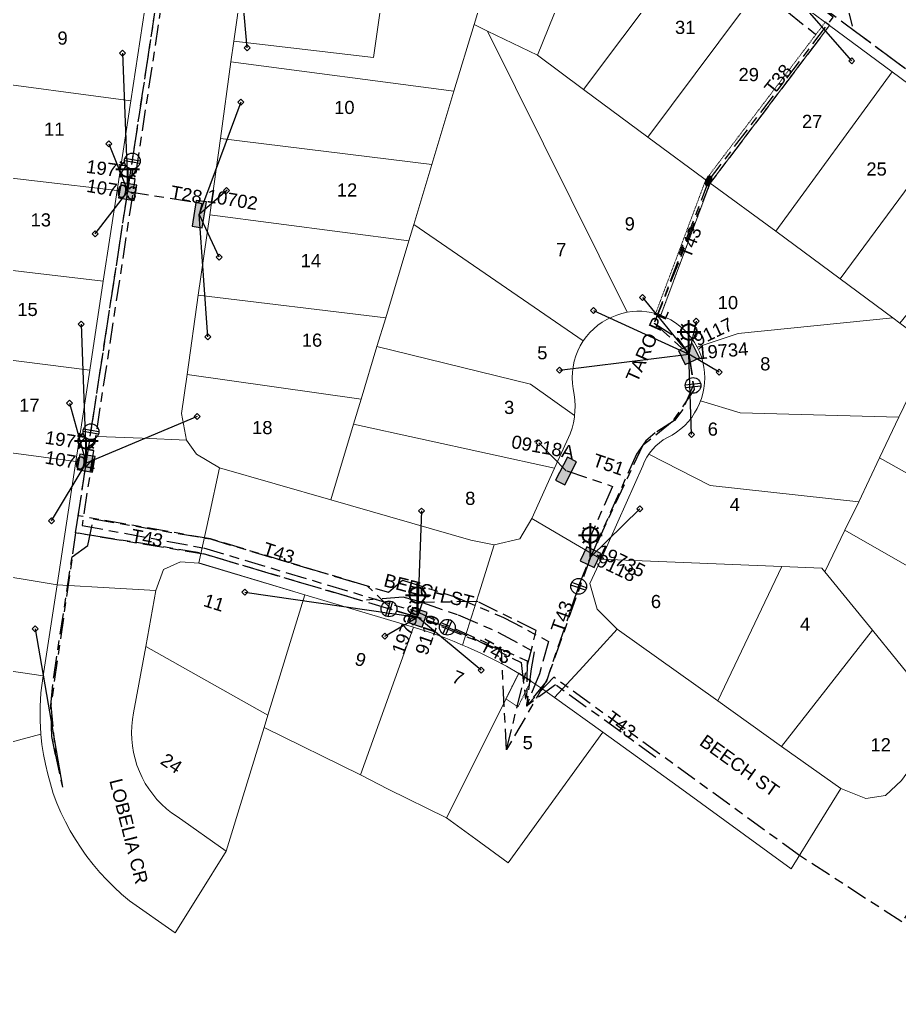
# Model space of a CAD drawing. Header units: metres. Extents: x 301341 to 310479, y 6262403 to 6265281.
# Drawn here: x 303382.2 to 303549.8, y 6264102 to 6264287.8 of the extents above; entities that cross this region are included whole.
import ezdxf
from ezdxf.enums import TextEntityAlignment as Align

# ---------------------------------------------------------------- set-up
doc = ezdxf.new("R2010")
doc.units = ezdxf.units.M
for name, pattern in [('Cable Exist UG', [8.2, 4, -1.2, 1.8, -1.2]), ('HIDDEN', [0.375, 0.25, -0.125]), ('HIDDEN2', [0.1875, 0.125, -0.0625])]:
    doc.linetypes.add(name, pattern=pattern)
doc.layers.get('0').update_dxf_attribs({"color": 6})
for name, color, linetype, lineweight in [('Cadastre Land Parcels_SP_EXT', 9, 'Continuous', 5), ('Cadastre Other Property_SP_EXT', 9, 'HIDDEN', 5), ('Cadastre Roads_SP_EXT', 9, 'Continuous', 5)]:
    doc.layers.add(name, color=color, linetype=linetype, lineweight=lineweight)
for name, color, linetype in [('Equip_LV_EXT', 7, 'Continuous'), ('Equip_SP_SL_EXT', 7, 'Continuous'), ('Mains_HV_EXT', 7, 'Continuous'), ('Mains_LV_EXT', 7, 'Continuous'), ('Mains_SL_EXT', 7, 'Continuous'), ('Services_SP_EXT', 7, 'Continuous'), ('SupportsUG_SP_LV_EXT', 7, 'Continuous'), ('SupportsUG_SP_LV_SL_EXT', 7, 'Continuous')]:
    doc.layers.add(name, color=color, linetype=linetype)
doc.styles.add('COLUMN_LABEL', font='arial.ttf')
doc.styles.add('iecARIAL', font='arial.ttf', dxfattribs={"height": 2})
doc.styles.add('POLE_LABEL', font='arial.ttf')
doc.styles.get("Standard").update_dxf_attribs({"font": 'arial.ttf'})

# ---------------------------------------------------------------- blocks, each defined once
blk = doc.blocks.new('COLUMN_EXT')
blk.add_hatch(color=256).paths.add_polyline_path([(-1.49, 1.48), (-1.49, -1.49), (1.48, -1.49), (1.48, 1.48)])
blk.add_lwpolyline([(-1.49, -1.49), (1.48, -1.49), (1.48, 1.48), (-1.49, 1.48)], close=True)
for tag, height, style, flags, p in [('ASSET_NUM', 2.5, 'COLUMN_LABEL', 8, (2, 2)), ('STRUCTURE_PLANT_NUMBER', 0.2, 'POLE_LABEL', 9, (1.81, 0.03)), ('STREET_CODE', 0.2, 'COLUMN_LABEL', 9, (1.81, -0.2))]:
    blk.add_attdef(tag, text='', height=height, dxfattribs=dict(style=style, flags=flags)).set_placement(p, align=Align.MIDDLE_LEFT)
at = {"flags": 9}
for tag, p in [('COLUMN_TYPE', (1.81, -0.4)), ('OWNED_BY', (1.81, -0.6)), ('STATE', (1.81, -0.8)), ('USAGE', (1.81, -1)), ('STREETNAME', (1.81, -1.6)), ('SUBURB', (1.81, -1.8)), ('LEGEND', (1.81, -1.2)), ('LOCATION', (1.81, -1.4)), ('NOTES', (1.81, -2))]:
    blk.add_attdef(tag, text='', height=0.2, dxfattribs=at).set_placement(p, align=Align.MIDDLE_LEFT)
at = {"flags": 1}
blk.add_attdef('Z', (1.81, -2.35), '', height=0.2, dxfattribs=at)
blk = doc.blocks.new('PILLAR_EXT')
blk.add_hatch(color=256).paths.add_polyline_path([(-2.475, 0.99), (-2.475, -0.99), (2.475, -0.99), (2.475, 0.99)])
blk.add_lwpolyline([(-2.475, -0.99), (2.475, -0.99), (2.475, 0.99), (-2.475, 0.99)], close=True)
at = {"style": 'iecARIAL', "flags": 8}
blk.add_attdef('ASSET_NUM', (1.5, 3.5), '', height=2.5, dxfattribs=at)
for tag, p, flags in [('OWNED_BY', (0, -0.2), 9), ('STATE', (0, -0.4), 9), ('SUPPORT_TYPE', (0, -0.6), 9), ('STREETNAME', (0, -1.8), 9), ('SUBURB', (0, -2), 1), ('USAGE', (0, -0.8), 9), ('LEGEND', (0, -1), 9), ('LOCATION', (0, -1.2), 9), ('NOTES', (0, -1.4), 9), ('PARENT', (0, -1.6), 9)]:
    blk.add_attdef(tag, p, '', height=0.2, dxfattribs=dict(flags=flags))
blk = doc.blocks.new('SL_LANTERN_EXT')
at = {"lineweight": 40}
for p, q in [((-1.46, 5.68), (-1.06, 5.28)), ((0, 1.97), (0, 6.47)), ((1.46, 5.68), (1.06, 5.28)), ((-2.25, 4.22), (2.25, 4.22)), ((-1.46, 2.76), (-1.06, 3.16)), ((0, 0), (0, 2.72)), ((1.46, 2.76), (1.06, 3.16))]:
    blk.add_line(p, q, dxfattribs=at)
blk.add_circle((0, 4.22), 1.5, dxfattribs=at)
at = {"style": 'iecARIAL', "flags": 8}
blk.add_attdef('ASSET_NUM', (1.5, 1.5), '', height=2.5, dxfattribs=at)
for tag, p, height, flags in [('OPERATING_VOLTAGE', (0.98, -1.65), 0.2, 9), ('ORIENTATION', (0.98, -1.85), 0.2, 9), ('OWNED_BY', (0.98, -2.05), 0.2, 9), ('CONSTRUCTED_VOLTAGE', (0.98, -0.65), 0.2, 9), ('CONTROL_TYPE', (0.98, -0.85), 0.2, 9), ('LANTERN_PURPOSE', (0.98, -1.05), 0.2, 9), ('LANTERN_TYPE', (0.98, -1.25), 0.2, 9), ('NO_PHASES', (0.98, -1.45), 0.2, 9), ('LNUMBER', (2.18, -3.25), 2.5, 8), ('STATE', (0.98, -2.25), 0.2, 9), ('USAGE', (0.98, -2.45), 0.2, 9), ('CEXIST', (0.98, -2.65), 0.2, 9), ('CNEW', (0.98, -2.85), 0.2, 9), ('CNUMBER', (0.98, -3.05), 0.2, 9), ('CREMOVE', (0.98, -3.25), 0.2, 9), ('CREPLACE', (0.98, -3.45), 0.2, 9), ('LKINGHEIGHT', (0.98, -3.65), 0.2, 9), ('LBRACKET', (0.98, -3.85), 0.2, 9), ('LBRACKETVOCAB', (0.98, -4.05), 0.2, 9), ('LCATEGORY', (0.98, -4.25), 0.2, 9), ('LCHARGE1', (0.98, -4.45), 0.2, 9), ('LCHARGE1PERCENT', (0.98, -4.65), 0.2, 9), ('LCHARGE2', (0.98, -4.85), 0.2, 9), ('LCHARGE2PERCENT', (0.98, -5.05), 0.2, 9), ('LCHARGE3', (0.98, -5.25), 0.2, 9), ('LCHARGE3PERCENT', (0.98, -5.45), 0.2, 9), ('LEXIST', (0.98, -5.65), 0.2, 9), ('LLAMP', (0.98, -5.85), 0.2, 9), ('LLAMPVOCAB', (0.98, -6.05), 0.2, 9), ('LMAST', (0.98, -6.25), 0.2, 9), ('LMASTVOCAB', (0.98, -6.45), 0.2, 9), ('LNEW', (0.98, -6.65), 0.2, 9), ('LANTNUMBER', (0.98, -6.85), 0.2, 9), ('LOUTREACH', (0.98, -7.25), 0.2, 9), ('LOUTREACHVOCAB', (0.98, -7.45), 0.2, 9), ('STREETNAME', (0.98, -9.25), 0.2, 9), ('SUBURB', (0.98, -9.45), 0.2, 1), ('LRATECODE', (0.98, -7.65), 0.2, 9), ('LREMOVE', (0.98, -7.85), 0.2, 9), ('LREPLACE', (0.98, -8.05), 0.2, 9), ('LTYPE', (0.98, -8.25), 0.2, 9), ('LTYPEVOCAB', (0.98, -8.45), 0.2, 9), ('LEGEND', (0.98, -8.65), 0.2, 9), ('LOCATION', (0.98, -8.85), 0.2, 9), ('NOTES', (0.98, -9.05), 0.2, 9)]:
    blk.add_attdef(tag, p, '', height=height, dxfattribs=dict(flags=flags))
blk = doc.blocks.new('CCP_EXT')
at = {"flags": 9}
for tag, p in [('STATE', (0, -1.8)), ('LIFE_SUPPORT', (0, -1.6)), ('NOTES', (0, -2))]:
    blk.add_attdef(tag, text='', height=0.2, dxfattribs=at).set_placement(p, align=Align.MIDDLE_LEFT)
blk.add_wipeout([(0, 0.57), (0.57, 0), (0, -0.57), (-0.57, 0)])
blk.add_lwpolyline([(-0.57, 0), (0, 0.57), (0.57, 0), (0, -0.57), (-0.57, 0)])
at = {"flags": 1}
blk.add_attdef('Z', (0, 0), '', height=0.2, dxfattribs=at)
at = {"flags": 9}
for tag, p in [('CCP_TYPE', (0, 0)), ('CONSTRUCTED_VOLTAGE', (0, -0.2)), ('OPERATING_VOLTAGE', (0, -0.6)), ('ORIENTATION', (0, -0.8)), ('OWNED_BY', (0, -1)), ('NO_PHASES', (0, -0.4)), ('USAGE', (0, -1.2)), ('LEGEND', (0, -1.4))]:
    blk.add_attdef(tag, text='', height=0.2, dxfattribs=at).set_placement(p, align=Align.MIDDLE_LEFT)
blk = doc.blocks.new('LV_STJ_EXT')
h = blk.add_hatch(color=256)
edge = h.paths.add_edge_path()
edge.add_ellipse((-0.59, 0.13), major_axis=(0.226, 0.226), ratio=1, start_angle=45, end_angle=135)
edge.add_line((-0.91, 0.13), (-0.91, -0.13))
edge.add_ellipse((-0.59, -0.13), major_axis=(0.226, 0.226), ratio=1, start_angle=135, end_angle=225)
edge.add_line((-0.59, -0.45), (0.59, -0.45))
edge.add_ellipse((0.59, -0.13), major_axis=(-0.226, 0.226), ratio=1, start_angle=135, end_angle=225)
edge.add_line((0.91, -0.13), (0.91, 0.13))
edge.add_ellipse((0.59, 0.13), major_axis=(-0.226, 0.226), ratio=1, start_angle=225, end_angle=315)
edge.add_line((0.59, 0.45), (-0.59, 0.45))
blk.add_lwpolyline([(-0.91, 0.13), (-0.91, -0.13, 0.414214), (-0.59, -0.45), (0.59, -0.45, 0.414214), (0.91, -0.13), (0.91, 0.13, 0.414214), (0.59, 0.45), (-0.59, 0.45, 0.414214)], format="xyb", close=True)
at = {"flags": 1}
blk.add_attdef('Z', (0, 0), '', height=0.2, dxfattribs=at)
at = {"flags": 9}
for tag, p in [('ORIENTATION', (0, 0)), ('USAGE', (0, -0.2)), ('LEGEND', (0, -0.4)), ('NOTES', (0, -0.6))]:
    blk.add_attdef(tag, text='', height=0.2, dxfattribs=at).set_placement(p, align=Align.MIDDLE_LEFT)
blk = doc.blocks.new('LV_UG_LINKS_CLOSED_EXT')
blk.add_wipeout([(-1.06, 1.06), (-1.18, 0.92), (-1.29, 0.76), (-1.37, 0.59), (-1.43, 0.42), (-1.48, 0.23), (-1.49, 0.05), (-1.49, -0.14), (-1.46, -0.33), (-1.41, -0.51), (-1.33, -0.68), (-1.24, -0.84), (-1.12, -0.99), (-0.99, -1.12), (-0.84, -1.24), (-0.68, -1.33), (-0.51, -1.41), (-0.33, -1.46), (-0.14, -1.49), (0.05, -1.49), (0.23, -1.48), (0.42, -1.43), (0.59, -1.37), (0.76, -1.29), (0.92, -1.18), (1.06, -1.06), (1.18, -0.92), (1.29, -0.76), (1.37, -0.59), (1.43, -0.42), (1.48, -0.23), (1.49, -0.05), (1.49, 0.14), (1.46, 0.33), (1.41, 0.51), (1.33, 0.68), (1.24, 0.84), (1.12, 0.99), (0.99, 1.12), (0.84, 1.24), (0.68, 1.33), (0.51, 1.41), (0.33, 1.46), (0.14, 1.49), (-0.05, 1.49), (-0.23, 1.48), (-0.42, 1.43), (-0.59, 1.37), (-0.76, 1.29), (-0.92, 1.18)])
for p, q in [((-0.25, -1.48), (-0.25, 1.48)), ((0.25, -1.48), (0.25, 1.48))]:
    blk.add_line(p, q)
blk.add_circle((0, 0), 1.5)
at = {"flags": 9}
for tag, p in [('ACTUAL_STATUS', (0, 0)), ('CONSTRUCTED_VOLTAGE', (0, -0.2)), ('OPERATING_VOLTAGE', (0, -0.6)), ('ORIENTATION', (0, -0.8)), ('STATE', (0, -1)), ('SWITCH_TYPE', (0, -1.2)), ('NO_PHASES', (0, -0.4)), ('USAGE', (0, -1.4)), ('NOTES', (0, -1.6))]:
    blk.add_attdef(tag, text='', height=0.2, dxfattribs=at).set_placement(p, align=Align.MIDDLE_LEFT)
at = {"flags": 1}
blk.add_attdef('Z', (0, 0), '', height=0.2, dxfattribs=at)

msp = doc.modelspace()

# ---------------------------------------------------------------- linework, layer by layer
at = {"layer": 'Cadastre Land Parcels_SP_EXT', "linetype": 'Continuous'}
for points in [[(303495.48, 6264317.15), (303481.08, 6264327.78), (303474.42, 6264305.66), (303468.77, 6264286.86), (303471.36, 6264285.62), (303480.86, 6264281.02), (303495.48, 6264317.15)], [(303512.25, 6264304.69), (303495.48, 6264317.15), (303480.86, 6264281.02), (303489.61, 6264274.51), (303512.25, 6264304.69)], [(303474.42, 6264305.66), (303453.6, 6264308.38), (303452.36, 6264299.75), (303449.65, 6264280.6), (303423.04, 6264283.66), (303422.49, 6264279.74), (303464.91, 6264274.17), (303468.77, 6264286.86), (303474.42, 6264305.66)], [(303524.42, 6264295.63), (303512.25, 6264304.69), (303489.61, 6264274.51), (303501.88, 6264265.42), (303524.42, 6264295.63)], [(303452.36, 6264299.75), (303425.74, 6264303), (303423.04, 6264283.66), (303449.65, 6264280.6), (303452.36, 6264299.75)], [(303536.49, 6264286.65), (303524.42, 6264295.63), (303501.88, 6264265.42), (303513.76, 6264256.63), (303536.49, 6264286.65)], [(303406.08, 6264289.86), (303375.41, 6264293.55), (303372.92, 6264276.37), (303403.4, 6264272.31), (303406.08, 6264289.86)], [(303471.36, 6264285.62), (303468.77, 6264286.86), (303464.91, 6264274.17), (303460.71, 6264260.2), (303457.29, 6264248.81), (303489.56, 6264226.62), (303490.16, 6264227.44), (303490.83, 6264228.22), (303491.56, 6264228.94), (303492.35, 6264229.6), (303493.19, 6264230.19), (303494.08, 6264230.72), (303495, 6264231.17), (303495.96, 6264231.55), (303496.94, 6264231.85), (303497.95, 6264232.08), (303471.36, 6264285.62)], [(303548.37, 6264277.86), (303536.49, 6264286.65), (303513.76, 6264256.63), (303526.21, 6264247.49), (303548.37, 6264277.86)], [(303480.86, 6264281.02), (303471.36, 6264285.62), (303497.95, 6264232.08), (303498.86, 6264232.21), (303499.79, 6264232.28), (303500.72, 6264232.27), (303501.65, 6264232.18), (303502.57, 6264232.03), (303503.47, 6264231.8), (303504.36, 6264231.5), (303513.76, 6264256.63), (303501.88, 6264265.42), (303489.61, 6264274.51), (303480.86, 6264281.02)], [(303464.91, 6264274.17), (303422.49, 6264279.74), (303420.47, 6264265.18), (303460.71, 6264260.2), (303464.91, 6264274.17)], [(303538.51, 6264238.41), (303560.85, 6264268.62), (303548.37, 6264277.86), (303526.21, 6264247.49), (303538.51, 6264238.41)], [(303403.4, 6264272.31), (303372.92, 6264276.37), (303370.39, 6264258.84), (303400.83, 6264255.24), (303403.4, 6264272.31)], [(303573.63, 6264259.16), (303560.85, 6264268.62), (303538.51, 6264238.41), (303548.54, 6264231.01), (303549.88, 6264230.03), (303573.63, 6264259.16)], [(303457.29, 6264248.81), (303460.71, 6264260.2), (303420.47, 6264265.18), (303418.45, 6264250.64), (303456.36, 6264245.68), (303457.29, 6264248.81)], [(303400.83, 6264255.24), (303370.39, 6264258.84), (303367.91, 6264241.58), (303398.18, 6264237.98), (303400.83, 6264255.24)], [(303526.21, 6264247.49), (303513.76, 6264256.63), (303504.36, 6264231.5), (303505.32, 6264231.1), (303506.25, 6264230.62), (303507.14, 6264230.06), (303507.98, 6264229.44), (303508.76, 6264228.75), (303509.49, 6264228), (303510.15, 6264227.19), (303510.75, 6264226.34), (303511.28, 6264225.42), (303519.04, 6264228.04), (303548.54, 6264231.01), (303538.51, 6264238.41), (303526.21, 6264247.49)], [(303456.36, 6264245.68), (303418.45, 6264250.64), (303416.26, 6264235.3), (303451.96, 6264231), (303456.36, 6264245.68)], [(303489.56, 6264226.62), (303457.29, 6264248.81), (303456.36, 6264245.68), (303451.96, 6264231), (303450.25, 6264225.54), (303479.5, 6264218.37), (303487.91, 6264212.43), (303487.98, 6264213.18), (303488.01, 6264214.26), (303487.96, 6264215.34), (303487.83, 6264216.41), (303487.62, 6264217.47), (303487.5, 6264218.52), (303487.46, 6264219.59), (303487.51, 6264220.65), (303487.64, 6264221.7), (303487.86, 6264222.74), (303488.16, 6264223.75), (303488.55, 6264224.74), (303489.01, 6264225.7), (303489.56, 6264226.62)], [(303398.18, 6264237.98), (303367.91, 6264241.58), (303365.52, 6264224.84), (303395.6, 6264221.03), (303398.18, 6264237.98)], [(303451.96, 6264231), (303416.26, 6264235.3), (303414.14, 6264220.25), (303447.25, 6264215.5), (303450.25, 6264225.54), (303451.96, 6264231)], [(303549.88, 6264230.03), (303548.54, 6264231.01), (303519.04, 6264228.04), (303511.28, 6264225.42), (303511.7, 6264224.52), (303512.06, 6264223.57), (303512.34, 6264222.6), (303512.54, 6264221.61), (303512.66, 6264220.61), (303512.7, 6264219.6), (303512.66, 6264218.6), (303512.54, 6264217.59), (303512.34, 6264216.6), (303512.06, 6264215.63), (303511.9, 6264215.19), (303519.44, 6264212.94), (303549.69, 6264212.12), (303552.5, 6264217.99), (303556.07, 6264225.46), (303549.88, 6264230.03)], [(303487.91, 6264212.43), (303479.5, 6264218.37), (303450.25, 6264225.54), (303447.25, 6264215.5), (303445.84, 6264210.77), (303484.12, 6264202.4), (303487.09, 6264208.96), (303487.43, 6264209.99), (303487.69, 6264211.03), (303487.87, 6264212.1), (303487.91, 6264212.43)], [(303393.69, 6264208.58), (303395.6, 6264221.03), (303365.52, 6264224.84), (303363.06, 6264207.64), (303392.94, 6264203.66), (303393.69, 6264208.58)], [(303447.25, 6264215.5), (303414.14, 6264220.25), (303413.09, 6264212.83), (303413.99, 6264207.74), (303415.94, 6264205.08), (303420.29, 6264202.46), (303441.52, 6264196.38), (303445.84, 6264210.77), (303447.25, 6264215.5)], [(303584.57, 6264200.54), (303552.5, 6264217.99), (303549.69, 6264212.12), (303545.98, 6264204.34), (303577.86, 6264186.52), (303584.57, 6264200.54)], [(303549.69, 6264212.12), (303519.44, 6264212.94), (303511.9, 6264215.19), (303511.71, 6264214.69), (303511.28, 6264213.77), (303510.78, 6264212.9), (303510.22, 6264212.06), (303509.58, 6264211.27), (303508.89, 6264210.54), (303508.14, 6264209.86), (303507.34, 6264209.25), (303506.5, 6264208.7), (303505.61, 6264208.22), (303504.81, 6264207.76), (303504.06, 6264207.23), (303503.37, 6264206.64), (303502.74, 6264205.97), (303502.17, 6264205.26), (303502.03, 6264205.04), (303513.74, 6264199.07), (303542.02, 6264195.99), (303545.98, 6264204.34), (303549.69, 6264212.12)], [(303479.8, 6264192.81), (303484.12, 6264202.4), (303445.84, 6264210.77), (303441.52, 6264196.38), (303468.18, 6264188.69), (303472.6, 6264187.77), (303477.47, 6264188.97), (303479.8, 6264192.81)], [(303392.94, 6264203.66), (303363.06, 6264207.64), (303359.86, 6264185.1), (303389.39, 6264180.18), (303392.94, 6264203.66)], [(303539.4, 6264190.62), (303542.02, 6264195.99), (303513.74, 6264199.07), (303502.03, 6264205.04), (303501.67, 6264204.49), (303501.25, 6264203.67), (303500.91, 6264202.82), (303492.95, 6264185.06), (303527.4, 6264183.7), (303535, 6264183.36), (303535.58, 6264182.64), (303539.4, 6264190.62)], [(303577.86, 6264186.52), (303545.98, 6264204.34), (303542.02, 6264195.99), (303539.4, 6264190.62), (303571.12, 6264172.46), (303577.86, 6264186.52)], [(303571.12, 6264172.46), (303539.4, 6264190.62), (303535.58, 6264182.64), (303544.62, 6264171.56), (303558.57, 6264154.42), (303565.68, 6264164.13), (303569.87, 6264169.85), (303571.12, 6264172.46)], [(303389.39, 6264180.18), (303359.86, 6264185.1), (303357.32, 6264167.15), (303386.74, 6264162.83), (303389.39, 6264180.18)], [(303416.39, 6264184.34), (303412.88, 6264184.58), (303409.61, 6264183.11), (303408.19, 6264179.08), (303406.28, 6264168.44), (303429.52, 6264155.37), (303436.55, 6264178.3), (303416.39, 6264184.34)], [(303527.4, 6264183.7), (303492.95, 6264185.06), (303490.84, 6264180.42), (303492.24, 6264175.55), (303496.01, 6264171.72), (303515.17, 6264158.1), (303527.4, 6264183.7)], [(303544.62, 6264171.56), (303535.58, 6264182.64), (303535, 6264183.36), (303527.4, 6264183.7), (303515.17, 6264158.1), (303527.35, 6264149.43), (303544.62, 6264171.56)], [(303457.25, 6264172.13), (303456.58, 6264172.33), (303455.92, 6264172.51), (303455.25, 6264172.69), (303436.55, 6264178.31), (303429.52, 6264155.37), (303428.79, 6264153), (303447.12, 6264143.98), (303457.25, 6264172.13)], [(303466.6, 6264168.72), (303465.01, 6264169.39), (303462.45, 6264170.38), (303459.87, 6264171.29), (303457.25, 6264172.13), (303447.12, 6264143.98), (303452.43, 6264141.31), (303463.53, 6264135.82), (303477.3, 6264163.31), (303474.93, 6264164.68), (303472.5, 6264165.97), (303470.04, 6264167.18), (303467.54, 6264168.32), (303466.6, 6264168.72)], [(303558.57, 6264154.42), (303544.62, 6264171.56), (303527.35, 6264149.43), (303538.61, 6264141.44), (303543.35, 6264139.53), (303547.14, 6264140.1), (303550.19, 6264142.96), (303558.57, 6264154.42)], [(303429.52, 6264155.37), (303406.28, 6264168.44), (303403.94, 6264155.79), (303403.73, 6264154.55), (303403.6, 6264153.29), (303403.56, 6264152.03), (303403.6, 6264150.77), (303403.72, 6264149.51), (303403.93, 6264148.26), (303404.22, 6264147.03), (303404.59, 6264145.83), (303405.04, 6264144.65), (303405.57, 6264143.5), (303406.17, 6264142.39), (303406.85, 6264141.32), (303407.59, 6264140.3), (303408.4, 6264139.33), (303409.27, 6264138.41), (303410.2, 6264137.56), (303411.19, 6264136.77), (303412.22, 6264136.05), (303421.57, 6264129.45), (303428.79, 6264153), (303429.52, 6264155.37)], [(303386.74, 6264162.83), (303357.32, 6264167.15), (303351.68, 6264127.64), (303370.16, 6264147.45), (303386.25, 6264151.73), (303386.16, 6264154.35), (303386.18, 6264156.99), (303386.28, 6264159.62), (303386.74, 6264162.83)], [(303484.11, 6264158.75), (303481.88, 6264160.32), (303479.61, 6264161.85), (303477.3, 6264163.31), (303463.53, 6264135.82), (303469.12, 6264131.74), (303475.3, 6264127.24), (303493.32, 6264152.12), (303484.11, 6264158.75)]]:
    msp.add_lwpolyline(points, close=True, dxfattribs=at)
at = {"layer": 'Cadastre Other Property_SP_EXT', "linetype": 'HIDDEN2'}
for points in [[(303513.76, 6264256.72), (303536.49, 6264286.75), (303535.69, 6264287.35), (303512.92, 6264257.34), (303513.76, 6264256.72)], [(303477.3, 6264163.4), (303474.83, 6264158.46), (303477.15, 6264156.96), (303479.61, 6264161.94), (303477.3, 6264163.4)]]:
    msp.add_lwpolyline(points, close=True, dxfattribs=at)
at = {"layer": 'Cadastre Roads_SP_EXT', "linetype": 'Continuous'}
msp.add_lwpolyline([(303515.17, 6264158.1), (303496.01, 6264171.72), (303489.52, 6264164.64), (303484.11, 6264158.75), (303493.32, 6264152.12), (303507.63, 6264141.79), (303529.16, 6264126.11), (303534.17, 6264134.23), (303538.61, 6264141.44), (303527.35, 6264149.43), (303515.17, 6264158.1)], close=True, dxfattribs=at)
at = {"layer": 'Mains_HV_EXT', "linetype": 'Cable Exist UG'}
msp.add_lwpolyline([(303626.08, 6264102), (303610.55, 6264113.46), (303578.85, 6264137.24), (303573.69, 6264139.53), (303568.08, 6264139.17), (303564.25, 6264135.85), (303550.21, 6264116.02), (303530.73, 6264128.68), (303483.95, 6264162.6), (303478.75, 6264157.1)], dxfattribs=at)
at = {"layer": 'Mains_LV_EXT', "linetype": 'Cable Exist UG'}
for points in [[(303513.42, 6264257.08), (303537.15, 6264288.23), (303525.53, 6264297.3)], [(303402.82, 6264255.08), (303416.95, 6264252.81), (303416.44, 6264250.78)], [(303486.43, 6264201.9), (303495.16, 6264198.93), (303490.63, 6264188.72), (303490.93, 6264185.45)], [(303503.42, 6264147.3), (303484.3, 6264161.15), (303478.75, 6264157.1)]]:
    msp.add_lwpolyline(points, dxfattribs=at)

# ---------------------------------------------------------------- block references
at = {"layer": 'Equip_LV_EXT', "rotation": 68.0103631190739}
msp.add_blockref('LV_STJ_EXT', (303513.42, 6264257.08), dxfattribs=at)
at = {"layer": 'Equip_SP_SL_EXT'}
ref = msp.add_blockref('SL_LANTERN_EXT', (303402.82, 6264255.08), dxfattribs=at)
ref.add_attrib('ASSET_NUM', '19771', dxfattribs={"layer": '0', "height": 2.5, "rotation": 352.1447, "style": 'iecARIAL'}).set_placement((303404.32, 6264256.58), align=Align.BOTTOM_RIGHT)
ref = msp.add_blockref('SL_LANTERN_EXT', (303509.69, 6264224.1), dxfattribs=at)
ref.add_attrib('ASSET_NUM', '19734', dxfattribs={"layer": '0', "height": 2.5, "rotation": 4.6526, "style": 'iecARIAL'}).set_placement((303511.2, 6264225.6), align=Align.TOP_LEFT)
ref = msp.add_blockref('SL_LANTERN_EXT', (303394.92, 6264203.37), dxfattribs=at)
ref.add_attrib('ASSET_NUM', '19772', dxfattribs={"layer": '0', "height": 2.5, "rotation": 351.3066, "style": 'iecARIAL'}).set_placement((303396.42, 6264204.87), align=Align.BOTTOM_RIGHT)
ref = msp.add_blockref('SL_LANTERN_EXT', (303490.93, 6264185.45), dxfattribs=at)
ref.add_attrib('ASSET_NUM', '19735', dxfattribs={"layer": '0', "height": 2.5, "rotation": 333.5683, "style": 'iecARIAL'}).set_placement((303492.43, 6264186.95), align=Align.MIDDLE_LEFT)
ref = msp.add_blockref('SL_LANTERN_EXT', (303457.99, 6264174), dxfattribs=at)
ref.add_attrib('ASSET_NUM', '19736', dxfattribs={"layer": '0', "height": 2.5, "rotation": 69.1358, "style": 'iecARIAL'}).set_placement((303459.5, 6264175.5), align=Align.BOTTOM_RIGHT)
at = {"layer": 'SupportsUG_SP_LV_EXT'}
ref = msp.add_blockref('PILLAR_EXT', (303416.44, 6264250.78), dxfattribs=dict(at, rotation=80.97457910924945))
ref.add_attrib('ASSET_NUM', '10702', dxfattribs={"layer": '0', "height": 2.5, "rotation": 350.9379, "style": 'iecARIAL'}).set_placement((303417.95, 6264254.28), align=Align.MIDDLE_LEFT)
ref = msp.add_blockref('PILLAR_EXT', (303486.3, 6264201.86), dxfattribs=dict(at, rotation=242.7465918340216))
ref.add_attrib('ASSET_NUM', '09118A', dxfattribs={"layer": '0', "height": 2.5, "rotation": 349.796, "style": 'iecARIAL'}).set_placement((303487.8, 6264205.36), align=Align.MIDDLE_RIGHT)
at = {"layer": 'SupportsUG_SP_LV_SL_EXT'}
ref = msp.add_blockref('COLUMN_EXT', (303402.82, 6264255.08), dxfattribs=dict(at, rotation=260.1540782420381))
ref.add_attrib('ASSET_NUM', '10703', dxfattribs={"layer": '0', "height": 2.5, "rotation": 350.1903, "style": 'COLUMN_LABEL'}).set_placement((303404.83, 6264255.83), align=Align.TOP_RIGHT)
ref = msp.add_blockref('COLUMN_EXT', (303509.69, 6264224.1), dxfattribs=dict(at, rotation=115.7377241280088))
ref.add_attrib('ASSET_NUM', '9117', dxfattribs={"layer": '0', "height": 2.5, "rotation": 25.8468, "style": 'COLUMN_LABEL'}).set_placement((303511.69, 6264224.85), align=Align.BOTTOM_LEFT)
ref = msp.add_blockref('COLUMN_EXT', (303394.92, 6264203.37), dxfattribs=dict(at, rotation=260.2535382585322))
ref.add_attrib('ASSET_NUM', '10704', dxfattribs={"layer": '0', "height": 2.5, "rotation": 350.2898, "style": 'COLUMN_LABEL'}).set_placement((303396.92, 6264204.12), align=Align.TOP_RIGHT)
ref = msp.add_blockref('COLUMN_EXT', (303490.93, 6264185.45), dxfattribs=dict(at, rotation=64.68902682095069))
ref.add_attrib('ASSET_NUM', '9118', dxfattribs={"layer": '0', "height": 2.5, "rotation": 334.6528, "style": 'COLUMN_LABEL'}).set_placement((303492.93, 6264186.2), align=Align.TOP_LEFT)
ref = msp.add_blockref('COLUMN_EXT', (303457.99, 6264174), dxfattribs=dict(at, rotation=341.1565185608966))
ref.add_attrib('ASSET_NUM', '9119', dxfattribs={"layer": '0', "height": 2.5, "rotation": 71.1927, "style": 'COLUMN_LABEL'}).set_placement((303459.99, 6264174.75), align=Align.TOP_RIGHT)

# ---------------------------------------------------------------- texts
at = {"layer": 'Cadastre Land Parcels_SP_EXT'}
for s, p in [('31', (303507.04, 6264285.06)), ('9', (303389.45, 6264283.02)), ('29', (303519.14, 6264276.08)), ('10', (303442.14, 6264269.82)), ('27', (303531.21, 6264267.16)), ('11', (303386.89, 6264265.69)), ('25', (303543.48, 6264258.1)), ('12', (303442.65, 6264254.1)), ('13', (303384.33, 6264248.41)), ('9', (303497.45, 6264247.66)), ('7', (303484.41, 6264242.75)), ('14', (303435.76, 6264240.66)), ('10', (303515.17, 6264232.67)), ('15', (303381.8, 6264231.36)), ('16', (303435.97, 6264225.52)), ('5', (303480.8, 6264223.12)), ('8', (303523.26, 6264221.01)), ('17', (303382.16, 6264213.15)), ('3', (303474.49, 6264212.71)), ('18', (303426.51, 6264208.87)), ('6', (303513.27, 6264208.58)), ('8', (303467.08, 6264195.4)), ('4', (303517.45, 6264194.22)), ('6', (303502.44, 6264175.76)), ('4', (303530.85, 6264171.46)), ('5', (303478.02, 6264148.89)), ('12', (303544.26, 6264148.49))]:
    msp.add_text(s, height=2.5, dxfattribs=at).set_placement(p)
for s, rotation, p in [('11', 342.5371, (303417.06, 6264176.18)), ('9', 343.2554, (303445.87, 6264165.04)), ('7', 337.1471, (303464.35, 6264161.73)), ('24', 326.1887, (303408.85, 6264146.24))]:
    msp.add_text(s, height=2.5, rotation=rotation, dxfattribs=at).set_placement(p)
at = {"layer": 'Cadastre Roads_SP_EXT'}
for s, rotation, p in [('TARO PL', 65.9401, (303499.85, 6264218.53)), ('BEECH ST', 345.4397, (303451.4, 6264179.95)), ('BEECH ST', 324.3265, (303511.5, 6264149.83)), ('LOBELIA CR', 284.2127, (303399.3, 6264142.92))]:
    msp.add_text(s, height=2.5, rotation=rotation, dxfattribs=at).set_placement(p)
at = {"layer": 'Mains_LV_EXT'}
for s, rotation, p in [('T38', 51.6188, (303525.79, 6264273.32)), ('T28', 349.7802, (303410.83, 6264253.79)), ('T43', 68.3271, (303509.96, 6264242.14)), ('T51', 340.9719, (303491.14, 6264202.89)), ('T43', 349.7925, (303403.34, 6264188.4)), ('T43', 342.1883, (303428.35, 6264185.99)), ('T43', 323.0969, (303493.59, 6264154.38))]:
    msp.add_text(s, height=2.5, rotation=rotation, dxfattribs=at).set_placement(p)

# ---------------------------------------------------------------- next in the draw order: block references
at = {"layer": 'Equip_LV_EXT', "rotation": 70.39432227522717}
msp.add_blockref('LV_UG_LINKS_CLOSED_EXT', (303488.69, 6264179.89), dxfattribs=at)
at = {"layer": 'Services_SP_EXT'}
for p in [(303425.59, 6264282.43), (303401.85, 6264281.43), (303540.68, 6264279.94), (303424.35, 6264272.06), (303399.23, 6264264.13), (303421.62, 6264255.25), (303396.63, 6264247), (303420.23, 6264242.59), (303500.87, 6264234.89), (303491.51, 6264232.43), (303511.06, 6264230.35), (303393.99, 6264229.79), (303418.08, 6264227.39), (303485.04, 6264221.05), (303515.45, 6264220.67), (303391.75, 6264214.77), (303416.02, 6264212.21), (303510.16, 6264208.83), (303481.09, 6264207.22), (303458.78, 6264194.24), (303500.33, 6264194.66), (303388.29, 6264192.36), (303425.15, 6264178.76), (303385.18, 6264171.83), (303451.78, 6264170.41), (303470.1, 6264163.95)]:
    msp.add_blockref('CCP_EXT', p, dxfattribs=at)

# ---------------------------------------------------------------- next in the draw order: linework, layer by layer
at = {"layer": 'Cadastre Other Property_SP_EXT', "linetype": 'HIDDEN2'}
msp.add_lwpolyline([(303504.36, 6264231.59), (303513.76, 6264256.72), (303512.92, 6264257.34), (303503.38, 6264231.91), (303504.36, 6264231.59)], close=True, dxfattribs=at)
at = {"layer": 'Cadastre Roads_SP_EXT', "linetype": 'Continuous'}
for points in [[(303406.08, 6264289.86), (303403.4, 6264272.3), (303400.83, 6264255.24), (303398.18, 6264237.98), (303395.6, 6264221.03), (303393.69, 6264208.58), (303405.55, 6264208.09), (303413.99, 6264207.74), (303413.09, 6264212.83), (303414.14, 6264220.25), (303416.26, 6264235.3), (303418.45, 6264250.64), (303420.47, 6264265.18), (303422.49, 6264279.74), (303423.04, 6264283.66), (303425.74, 6264303)], [(303524.42, 6264295.63), (303536.49, 6264286.65), (303548.37, 6264277.86), (303560.85, 6264268.62), (303573.63, 6264259.16), (303587.44, 6264248.94), (303594.04, 6264244.04), (303597.82, 6264239.92), (303609.99, 6264247.66), (303619.34, 6264253.61), (303607.55, 6264262.28), (303596.12, 6264270.68), (303584.14, 6264279.54), (303572.68, 6264288.02)]]:
    msp.add_lwpolyline(points, dxfattribs=at)
for points in [[(303504.36, 6264231.5), (303503.47, 6264231.8), (303502.57, 6264232.03), (303501.65, 6264232.18), (303500.72, 6264232.27), (303499.79, 6264232.28), (303498.86, 6264232.21), (303497.95, 6264232.08), (303496.94, 6264231.85), (303495.96, 6264231.55), (303495, 6264231.17), (303494.08, 6264230.72), (303493.19, 6264230.19), (303492.35, 6264229.6), (303491.56, 6264228.94), (303490.83, 6264228.22), (303490.16, 6264227.44), (303489.56, 6264226.62), (303489.01, 6264225.7), (303488.55, 6264224.74), (303488.16, 6264223.75), (303487.86, 6264222.74), (303487.64, 6264221.7), (303487.51, 6264220.65), (303487.46, 6264219.59), (303487.5, 6264218.52), (303487.62, 6264217.47), (303487.83, 6264216.41), (303487.96, 6264215.34), (303488.01, 6264214.26), (303487.98, 6264213.18), (303487.91, 6264212.43), (303487.87, 6264212.1), (303487.69, 6264211.03), (303487.43, 6264209.99), (303487.09, 6264208.96), (303484.12, 6264202.4), (303479.8, 6264192.81), (303485.52, 6264189.44), (303492.95, 6264185.06), (303500.91, 6264202.82), (303501.25, 6264203.67), (303501.67, 6264204.49), (303502.03, 6264205.04), (303502.17, 6264205.26), (303502.74, 6264205.97), (303503.37, 6264206.64), (303504.06, 6264207.23), (303504.81, 6264207.76), (303505.61, 6264208.22), (303506.5, 6264208.7), (303507.34, 6264209.25), (303508.14, 6264209.86), (303508.89, 6264210.54), (303509.58, 6264211.27), (303510.22, 6264212.06), (303510.78, 6264212.9), (303511.28, 6264213.77), (303511.71, 6264214.69), (303511.9, 6264215.19), (303512.06, 6264215.63), (303512.34, 6264216.6), (303512.54, 6264217.59), (303512.66, 6264218.6), (303512.7, 6264219.6), (303512.66, 6264220.61), (303512.54, 6264221.61), (303512.34, 6264222.6), (303512.06, 6264223.57), (303511.7, 6264224.52), (303511.28, 6264225.42), (303510.75, 6264226.34), (303510.15, 6264227.19), (303509.49, 6264228), (303508.76, 6264228.75), (303507.98, 6264229.44), (303507.14, 6264230.06), (303506.25, 6264230.62), (303505.32, 6264231.1), (303504.36, 6264231.5)], [(303469.66, 6264178.45), (303472.6, 6264187.77), (303468.18, 6264188.69), (303441.52, 6264196.38), (303420.29, 6264202.46), (303418.32, 6264193.3), (303416.39, 6264184.35), (303436.55, 6264178.31), (303455.25, 6264172.69), (303455.92, 6264172.51), (303456.58, 6264172.33), (303457.25, 6264172.13), (303459.87, 6264171.29), (303462.45, 6264170.38), (303465.01, 6264169.39), (303466.59, 6264168.72), (303469.66, 6264178.45)], [(303408.19, 6264179.08), (303400.37, 6264179.54), (303389.39, 6264180.18), (303386.74, 6264162.83), (303386.28, 6264159.62), (303386.18, 6264156.99), (303386.16, 6264154.35), (303386.25, 6264151.73), (303386.48, 6264149.81), (303386.78, 6264147.91), (303387.15, 6264146.02), (303387.59, 6264144.15), (303388.09, 6264142.3), (303388.66, 6264140.47), (303389.35, 6264138.64), (303390.12, 6264136.84), (303390.97, 6264135.08), (303391.88, 6264133.36), (303392.88, 6264131.68), (303393.94, 6264130.05), (303394.47, 6264129.3), (303395.07, 6264128.45), (303396.26, 6264126.91), (303397.52, 6264125.42), (303398.84, 6264123.99), (303400.23, 6264122.61), (303401.66, 6264121.29), (303403.16, 6264120.04), (303411.88, 6264113.9), (303416.43, 6264121.21), (303421.57, 6264129.45), (303412.22, 6264136.05), (303411.19, 6264136.77), (303410.2, 6264137.56), (303409.27, 6264138.41), (303408.4, 6264139.33), (303407.59, 6264140.3), (303406.85, 6264141.32), (303406.17, 6264142.39), (303405.57, 6264143.5), (303405.04, 6264144.65), (303404.59, 6264145.83), (303404.22, 6264147.03), (303403.93, 6264148.26), (303403.72, 6264149.51), (303403.6, 6264150.77), (303403.56, 6264152.03), (303403.6, 6264153.29), (303403.73, 6264154.55), (303403.94, 6264155.79), (303406.28, 6264168.44), (303408.19, 6264179.08)]]:
    msp.add_lwpolyline(points, close=True, dxfattribs=at)
at = {"layer": 'Mains_LV_EXT', "linetype": 'Cable Exist UG'}
for points in [[(303525.53, 6264297.3), (303528.92, 6264298.48), (303539.81, 6264290.44), (303540.96, 6264285.85), (303574.73, 6264260.84)], [(303513.42, 6264257.08), (303503.07, 6264229.97), (303507.6, 6264227.09), (303509.69, 6264224.1)], [(303488.69, 6264179.89), (303490.93, 6264185.45)], [(303488.69, 6264179.89), (303482.54, 6264161.85), (303478.75, 6264157.1)]]:
    msp.add_lwpolyline(points, dxfattribs=at)
at = {"layer": 'Mains_SL_EXT', "linetype": 'Cable Exist UG'}
for points in [[(303525.53, 6264297.3), (303528.32, 6264289.37), (303534.66, 6264284.34), (303513.76, 6264256.72), (303503.07, 6264229.97), (303509.69, 6264224.1)], [(303525.53, 6264297.3), (303574.73, 6264260.84)], [(303490.93, 6264185.45), (303482.59, 6264161.99), (303474.94, 6264148.76)]]:
    msp.add_lwpolyline(points, dxfattribs=at)
at = {"layer": 'Services_SP_EXT'}
for points in [[(303425.59, 6264282.43), (303423.74, 6264303.17)], [(303540.68, 6264279.94), (303525.53, 6264297.3)], [(303424.35, 6264272.06), (303416.44, 6264250.78)], [(303396.63, 6264247), (303402.82, 6264255.08)], [(303416.45, 6264250.78), (303421.75, 6264255.4)], [(303418.08, 6264227.39), (303416.44, 6264250.78)], [(303420.23, 6264242.59), (303416.44, 6264250.78)], [(303500.87, 6264234.89), (303509.69, 6264224.1)], [(303491.51, 6264232.43), (303509.69, 6264224.1)], [(303511.06, 6264230.35), (303509.69, 6264224.1)], [(303485.04, 6264221.05), (303509.69, 6264224.1)], [(303481.09, 6264207.22), (303486.31, 6264201.9)], [(303388.29, 6264192.36), (303394.92, 6264203.37)], [(303458.78, 6264194.24), (303457.99, 6264174)], [(303500.33, 6264194.66), (303490.93, 6264185.45)], [(303385.18, 6264171.83), (303390.38, 6264141.68)]]:
    msp.add_lwpolyline(points, dxfattribs=at)

# ---------------------------------------------------------------- next in the draw order: texts
at = {"layer": 'Cadastre Roads_SP_EXT'}
msp.add_text('TALLAGANDRA DR', height=2.5, rotation=323.5288, dxfattribs=at).set_placement((303540.2, 6264298.02))
at = {"layer": 'Mains_LV_EXT'}
for rotation, p in [(70.3943, (303485.67, 6264170.89)), (332.1065, (303469.65, 6264167.8))]:
    msp.add_text('T43', height=2.5, rotation=rotation, dxfattribs=at).set_placement(p)

# ---------------------------------------------------------------- next in the draw order: block references
at = {"layer": 'Equip_LV_EXT'}
for p, rotation in [((303403.71, 6264260.87), 80.270295749647), ((303510.48, 6264218.15), 276.4241943197707), ((303395.83, 6264209.34), 80.22527763717268), ((303452.57, 6264175.61), 162.2964564517028), ((303463.69, 6264172.11), 155.9178901153069)]:
    msp.add_blockref('LV_UG_LINKS_CLOSED_EXT', p, dxfattribs=dict(at, rotation=rotation))

# ---------------------------------------------------------------- next in the draw order: linework, layer by layer
at = {"layer": 'Mains_HV_EXT', "linetype": 'Cable Exist UG'}
msp.add_lwpolyline([(303409.67, 6264404.29), (303402.18, 6264390.1), (303419.97, 6264376.85), (303432.96, 6264367.18), (303436.74, 6264362.88), (303436.24, 6264356.37), (303434.3, 6264351.47), (303417.93, 6264329.86), (303415.41, 6264324.97), (303413.58, 6264319.24), (303394.13, 6264191.48), (303417.25, 6264187.23), (303457.68, 6264175.14), (303478.87, 6264165.72), (303478.75, 6264157.1)], dxfattribs=at)
at = {"layer": 'Mains_LV_EXT', "linetype": 'Cable Exist UG'}
for points in [[(303403.71, 6264260.87), (303411.79, 6264313.98)], [(303402.82, 6264255.08), (303403.71, 6264260.87)], [(303395.83, 6264209.34), (303402.82, 6264255.08)], [(303509.69, 6264224.1), (303510.48, 6264218.15)], [(303510.48, 6264218.15), (303508.56, 6264213.59), (303506.93, 6264211.47), (303503.28, 6264209.14), (303501.49, 6264207.58), (303499.7, 6264205.04), (303490.93, 6264185.45)], [(303394.92, 6264203.37), (303395.83, 6264209.34)], [(303452.57, 6264175.61), (303416.52, 6264186.29), (303392.91, 6264190.07), (303394.92, 6264203.37)], [(303389.1, 6264147.79), (303388.36, 6264151.32), (303388.19, 6264157.21), (303388.74, 6264162.68), (303392.22, 6264185.53), (303395.23, 6264187.66), (303396.26, 6264192.74), (303418.59, 6264188.91), (303452.47, 6264178.76), (303455.16, 6264181.08), (303465.16, 6264177.91), (303474.38, 6264173.97), (303482.96, 6264169.42), (303481.22, 6264163.24), (303478.75, 6264157.1)], [(303457.99, 6264174), (303458.94, 6264176.81), (303465.78, 6264174.46), (303473.45, 6264171.12), (303480.22, 6264167.42), (303479.62, 6264164.17), (303478.75, 6264157.1)], [(303457.99, 6264174), (303452.57, 6264175.61)], [(303463.69, 6264172.11), (303457.99, 6264174)], [(303463.69, 6264172.11), (303468.74, 6264169.98), (303477.73, 6264165.37), (303478.75, 6264157.1)]]:
    msp.add_lwpolyline(points, dxfattribs=at)
at = {"layer": 'Mains_SL_EXT', "linetype": 'Cable Exist UG'}
for points in [[(303402.82, 6264255.08), (303412.66, 6264319.7)], [(303394.92, 6264203.37), (303402.82, 6264255.08)], [(303509.69, 6264224.1), (303510.69, 6264217.38), (303506.51, 6264211.2), (303500.84, 6264206.64), (303490.93, 6264185.45)], [(303457.99, 6264174), (303453.19, 6264175.42), (303448.5, 6264179.94), (303418.59, 6264188.91), (303393.4, 6264193.33), (303394.92, 6264203.37)], [(303474.94, 6264148.76), (303480.6, 6264171.47), (303469.47, 6264177), (303458.94, 6264176.81), (303455.29, 6264177.85), (303447.21, 6264177.19), (303417.73, 6264185.93), (303392.91, 6264190.07), (303388.19, 6264157.21), (303389.03, 6264148.1), (303390.38, 6264141.68)], [(303474.94, 6264148.76), (303473.98, 6264167.67), (303457.99, 6264174)]]:
    msp.add_lwpolyline(points, dxfattribs=at)
at = {"layer": 'Services_SP_EXT'}
for points in [[(303401.85, 6264281.43), (303402.82, 6264255.08)], [(303399.23, 6264264.13), (303402.82, 6264255.08)], [(303393.99, 6264229.79), (303394.92, 6264203.37)], [(303510.16, 6264208.83), (303509.69, 6264224.1)], [(303515.45, 6264220.67), (303509.69, 6264224.1)], [(303391.75, 6264214.77), (303394.92, 6264203.37)], [(303416.02, 6264212.21), (303394.92, 6264203.37)], [(303425.15, 6264178.76), (303457.99, 6264174)], [(303451.78, 6264170.41), (303457.99, 6264174)], [(303470.1, 6264163.95), (303457.99, 6264174)]]:
    msp.add_lwpolyline(points, dxfattribs=at)

doc.saveas('drawing.dxf')
